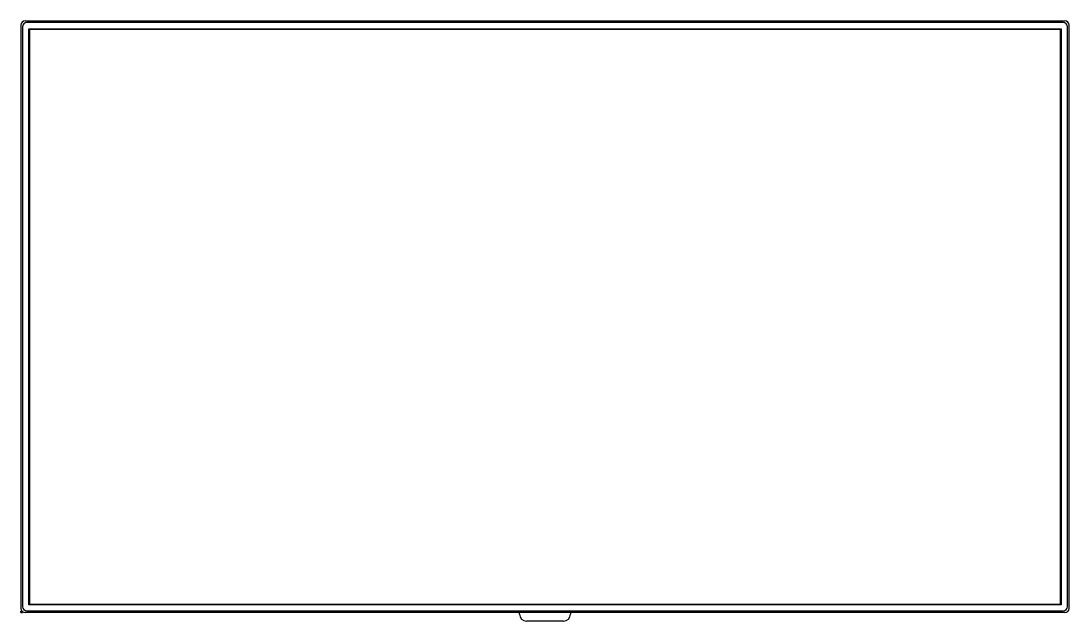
# Model space of a CAD drawing. Extents: x 0 to 186, y -2 to 105.
import ezdxf

# ---------------------------------------------------------------- set-up
doc = ezdxf.new("R2010")
doc.units = 0
doc.header["$LTSCALE"] = 4
doc.layers.get('0').update_dxf_attribs({"linetype": 'CONTINUOUS'})

msp = doc.modelspace()

# ---------------------------------------------------------------- linework, layer by layer
for p, q in [((0, 104.25), (0, 0.75)), ((0.75, 105), (185.25, 105)), ((184.95, 104.7), (1.05, 104.7)), ((186, 0.75), (186, 104.25)), ((0.3, 103.95), (0.3, 1.05)), ((1.5, 103.5), (1.39, 103.61)), ((1.39, 103.61), (184.61, 103.61)), ((1.39, 1.39), (1.39, 103.61)), ((184.5, 103.5), (1.5, 103.5)), ((1.5, 103.5), (1.5, 1.5)), ((184.5, 103.5), (184.61, 103.61)), ((184.5, 1.5), (184.5, 103.5)), ((184.61, 103.61), (184.61, 1.39)), ((185.7, 1.05), (185.7, 103.95)), ((0, 0), (0, 0.25)), ((0, 0), (0.25, 0)), ((185.25, 0), (0.75, 0)), ((1.05, 0.3), (184.95, 0.3)), ((1.5, 1.5), (1.39, 1.39)), ((184.61, 1.39), (1.39, 1.39)), ((1.5, 1.5), (184.5, 1.5)), ((88.5, -0.3), (88.5, 0)), ((97.5, 0), (97.5, -0.3)), ((184.5, 1.5), (184.61, 1.39)), ((96.3, -1.5), (89.7, -1.5))]:
    msp.add_line(p, q)
for centre, radius, start, end in [((0.75, 104.25), 0.75, 90, 180), ((1.05, 103.95), 0.75, 90, 180), ((184.95, 103.95), 0.75, 0, 90), ((185.25, 104.25), 0.75, 0, 90), ((0.75, 0.75), 0.75, 180, 270), ((1.05, 1.05), 0.75, 180, 270), ((184.95, 1.05), 0.75, 270, 0), ((185.25, 0.75), 0.75, 270, 0), ((89.7, -0.3), 1.2, 180, 270), ((96.3, -0.3), 1.2, 270, 0)]:
    msp.add_arc(centre, radius, start, end)

doc.saveas('drawing.dxf')
